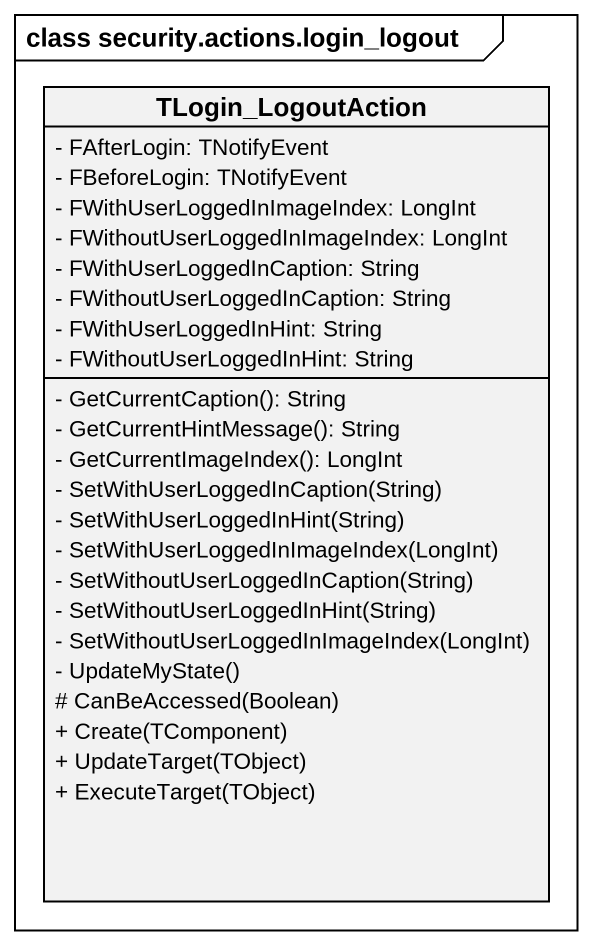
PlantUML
@startuml
mainframe class security.actions.login_logout
hide circle
hide empty members
skinparam classAttributeIconSize 0
class TLogin_LogoutAction {
  - FAfterLogin: TNotifyEvent
  - FBeforeLogin: TNotifyEvent
  - FWithUserLoggedInImageIndex: LongInt
  - FWithoutUserLoggedInImageIndex: LongInt
  - FWithUserLoggedInCaption: String
  - FWithoutUserLoggedInCaption: String
  - FWithUserLoggedInHint: String
  - FWithoutUserLoggedInHint: String
  - GetCurrentCaption(): String
  - GetCurrentHintMessage(): String
  - GetCurrentImageIndex(): LongInt
  - SetWithUserLoggedInCaption(String)
  - SetWithUserLoggedInHint(String)
  - SetWithUserLoggedInImageIndex(LongInt)
  - SetWithoutUserLoggedInCaption(String)
  - SetWithoutUserLoggedInHint(String)
  - SetWithoutUserLoggedInImageIndex(LongInt)
  - UpdateMyState()
  # CanBeAccessed(Boolean)
  + Create(TComponent)
  + UpdateTarget(TObject)
  + ExecuteTarget(TObject)
}
@enduml
